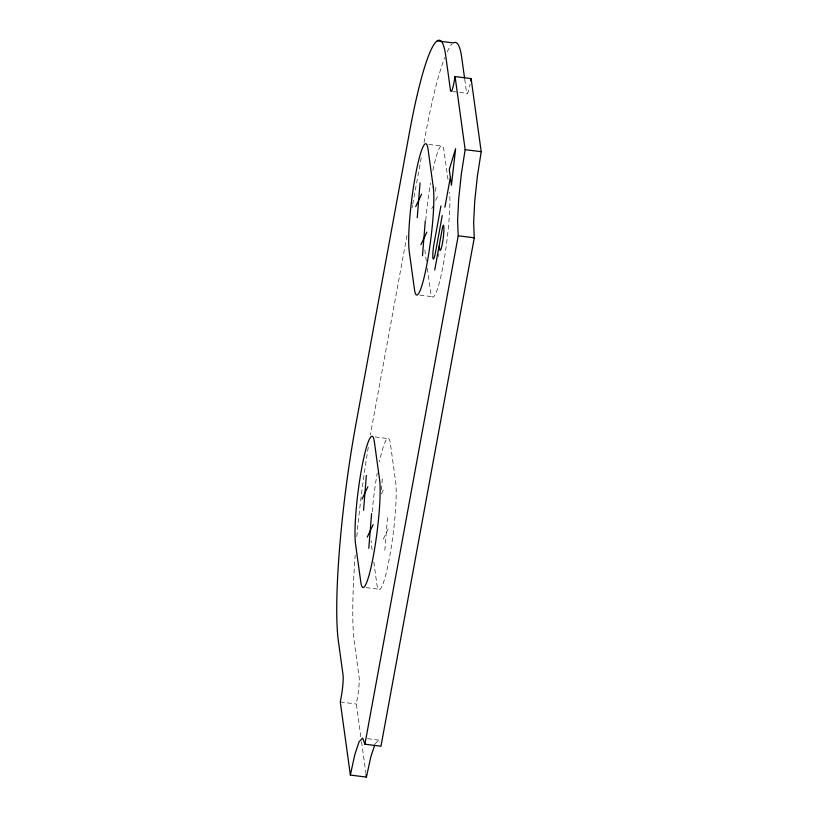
<?xml version="1.0" encoding="UTF-8"?>
<svg xmlns="http://www.w3.org/2000/svg" width="818" height="818" viewBox="0 0 818 818"><rect width="100%" height="100%" fill="white"/><g stroke="black" fill="none" stroke-linecap="round" stroke-linejoin="round"><path stroke-width="0.61" stroke-dasharray="4.09 3.07" d="M381.403 489.972L382.405 477.548M384.849 550.33L387.65 515.544M435.595 191.238L436.096 185.021M438.632 256.566L438.837 254.081M406.965 235.502L371.709 427.579A163.027 19.929 -82.8 0 0 370.411 434.798M412.037 207.874L412.497 205.369M412.732 204.111L421.72 155.144M424.021 142.598L425.401 135.062A163.027 19.929 -82.8 0 1 444.757 57.546M360.861 736.773L356.341 704.012L357.354 698.449A16.299 1.994 -82.8 0 0 359.092 676.915L354.399 642.928A163.027 19.929 -82.8 0 1 355.216 555.177M431.751 208.651L432.732 206.576M435.677 200.338L437.63 196.187M381.495 493.898L383.939 488.704M383.305 539.164L389.184 526.7M375.125 743.828L378.693 740.106L379.45 742.151M452.487 91.483L467.303 93.364M428.816 144.428L441.158 145.993M419.879 295.114L433.468 296.832M375.125 436.955L387.476 438.52M366.198 587.631L379.777 589.359M340.288 701.977L356.341 704.012M367.579 738.695L378.693 740.106M464.726 79.285L466.464 91.872A16.299 1.994 -82.8 0 0 470.105 84.152M447.978 179.418L444.092 151.228A57.066 6.973 -82.8 0 0 432.61 171.76M426.311 260.962L425.299 253.611A57.066 6.973 -82.8 0 1 424.787 246.934M427.323 268.314L430.544 291.607A57.066 6.973 -82.8 0 0 442.743 267.425A57.066 6.973 -82.8 0 0 449.644 192.25M372.118 549.808L371.607 546.127A57.066 6.973 -82.8 0 1 371.157 540.739M373.806 562.068L376.853 584.124A57.066 6.973 -82.8 0 0 389.583 557.119A57.066 6.973 -82.8 0 0 395.646 481.741L390.401 443.745A57.066 6.973 -82.8 0 0 379.44 461.822M361.556 741.814L365.902 773.317M447.17 51.871A163.027 19.929 -82.8 0 1 452.129 43.978M356.801 536.547A163.027 19.929 -82.8 0 1 368.499 446.004M372.2 511.71A57.066 6.973 -82.8 0 1 377.262 472.998M425.789 220.359A57.066 6.973 -82.8 0 1 430.554 182.782"/><path stroke-width="1.23" d="M363.55 510.299L366.352 475.514M368.795 548.295L371.597 513.51M417.241 217.772L420.043 182.987M422.487 255.768L425.278 220.983M455.074 76.555L465.156 149.653L461.332 174.142L458.673 199.111L457.589 220.758L458.223 235.788L364.92 744.196L380.973 746.231L474.276 237.823L473.642 222.793L474.726 201.146L477.385 176.177L481.209 151.688L471.117 78.6L455.074 76.555L454.051 82.117A16.299 1.994 -82.8 0 1 450.411 89.837L445.728 55.849A163.027 19.929 -82.8 0 0 409.348 133.027L355.666 425.544A163.027 19.929 -82.8 0 0 338.345 640.893L343.039 674.881A16.299 1.994 -82.8 0 1 341.3 696.415L340.288 701.977L350.37 775.065L366.423 777.1L370.82 756.814L374.736 745.004M440.943 205.931L434.113 243.12A11.278 1.38 -82.8 0 0 432.916 258.018A11.278 1.38 -82.8 0 0 435.432 252.68L442.262 215.492M444.88 207.21L450.35 177.404L451.434 185.236L455.616 148.712L449.266 169.582L450.278 176.852M434.726 269.971L442.313 228.651A6.115 0.746 -82.8 0 1 443.673 225.758L443.785 226.566A12.577 1.534 -82.8 0 1 442.456 243.171A12.577 1.534 -82.8 0 1 439.644 249.122L439.256 246.279M470.718 80.818L471.117 78.6M350.37 775.065L354.767 754.779L359.071 741.793L362.64 738.071L364.92 744.196M415.708 206.617L421.577 194.142M420.943 244.613L426.822 232.138M362.016 499.133L367.896 486.669M367.262 537.129L373.131 524.665M437.364 40.9L453.417 42.935A163.027 19.929 -82.8 0 1 461.771 57.884L464.552 78.027M465.156 149.653L481.209 151.688M458.223 235.788L474.276 237.823M366.075 774.585L366.423 777.1M433.274 187.189L428.039 149.193A57.066 6.973 -82.8 0 0 415.309 176.197A57.066 6.973 -82.8 0 0 409.245 251.576L414.491 289.572A57.066 6.973 -82.8 0 0 427.221 262.558A57.066 6.973 -82.8 0 0 433.274 187.189M379.593 479.706L374.347 441.71A57.066 6.973 -82.8 0 0 361.617 468.724A57.066 6.973 -82.8 0 0 355.554 544.093L360.799 582.089A57.066 6.973 -82.8 0 0 373.529 555.074A57.066 6.973 -82.8 0 0 379.593 479.706"/></g></svg>
